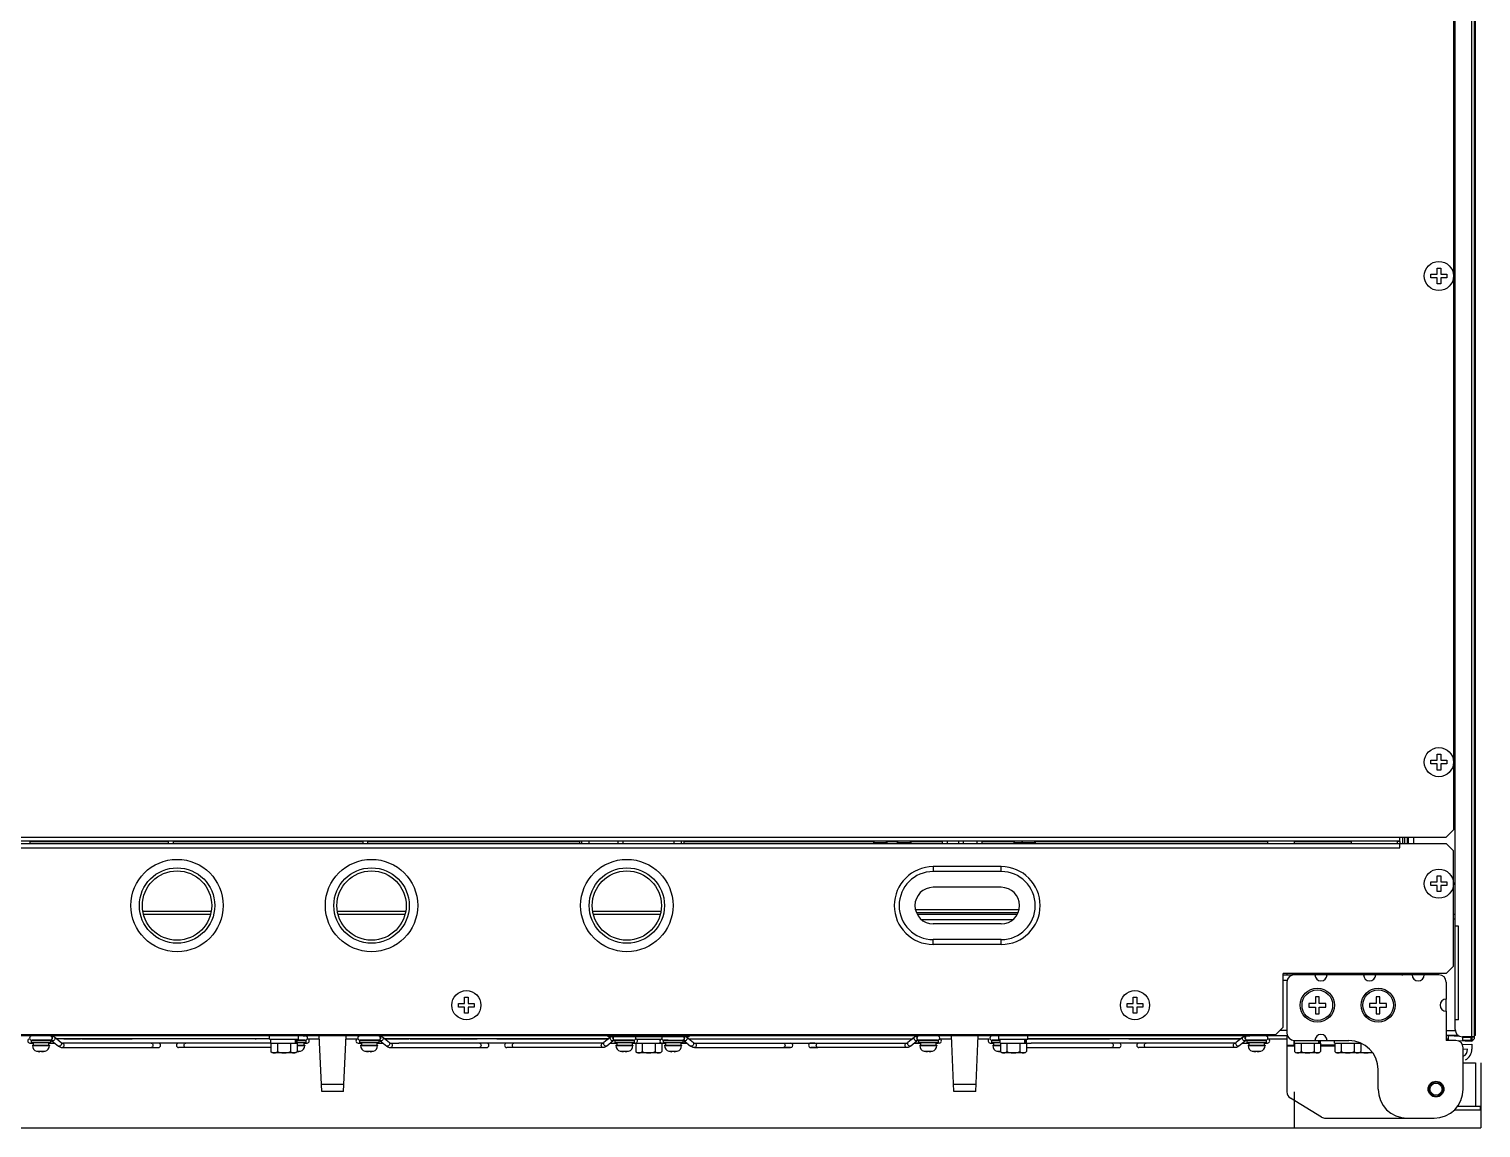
# Model space of a CAD drawing. Header units: millimetres. Extents: x 0 to 191, y 0 to 126.
# Drawn here: x 131.2 to 190.9, y 0 to 45.2 of the extents above; entities that cross this region are included whole.
import ezdxf

# ---------------------------------------------------------------- set-up
doc = ezdxf.new("R2010")
doc.units = ezdxf.units.MM
for name, color, linetype in [('2401-00299-M6-14HWMC_0', 7, 'Continuous'), ('2401-00303-M4-20PWMC_0', 7, 'Continuous'), ('2401-00424-M6-12FCTTHC_0', 7, 'Continuous'), ('2401-00456-M3-8PSTTHC_0', 7, 'Continuous'), ('2401-00460-M6-12PSTTHC_0', 7, 'Continuous'), ('4102-02844-TONGXIN_0', 7, 'Continuous'), ('4203-78081_0', 7, 'Continuous'), ('4204-00010-120X120X40_0', 7, 'Continuous'), ('4204-00867-LS514-1_0', 7, 'Continuous'), ('4209-00025-D30_0', 7, 'Continuous'), ('4209-00027-YK_0', 7, 'Continuous'), ('4212-06586_0', 7, 'Continuous'), ('4212-06592_0', 7, 'Continuous'), ('4212-06600_0', 7, 'Continuous'), ('4212-06607_0', 7, 'Continuous'), ('4212-06611_0', 7, 'Continuous'), ('4212-06613_1_MIR_0', 7, 'Continuous'), ('4212-06613_2_MIR_0', 7, 'Continuous'), ('4212-06613_3_0', 7, 'Continuous'), ('4212-06615_1_MIR_0', 7, 'Continuous'), ('4212-06649_0', 7, 'Continuous'), ('4212-12590_0', 7, 'Continuous'), ('4212-12591_0', 7, 'Continuous'), ('4212-12598_1_0', 7, 'Continuous'), ('4212-12599_0', 7, 'Continuous'), ('4212-12602_0', 7, 'Continuous'), ('4212-12607_0', 7, 'Continuous'), ('4212-12610_0', 7, 'Continuous'), ('4212-12613_4_1_0', 7, 'Continuous'), ('4212-12613_4_2_0', 7, 'Continuous'), ('4212-12621_0', 7, 'Continuous'), ('4212-12656_0', 7, 'Continuous'), ('4212-14559_3_1_0', 7, 'Continuous'), ('4403-00623_0', 7, 'Continuous'), ('BIANZIDAI_0', 7, 'Continuous'), ('MIANBAN_0', 7, 'Continuous')]:
    doc.layers.add(name, color=color, linetype=linetype)

msp = doc.modelspace()

# ---------------------------------------------------------------- linework, layer by layer
for p, q in [((183.23, 1.484), (183.23, 0)), ((190.91, 1.147), (190.91, 0))]:
    msp.add_line(p, q)
at = {"layer": '2401-00299-M6-14HWMC_0', "color": 7, "linetype": 'Continuous'}
for p, q in [((141.08, 3.655), (141.08, 3.8)), ((141.08, 3.655), (142.28, 3.655)), ((141.142, 3.49), (141.142, 3.655)), ((142.148, 3.49), (142.148, 3.655)), ((142.191, 3.49), (142.191, 3.655)), ((142.217, 3.49), (142.217, 3.655)), ((142.28, 3.655), (142.28, 3.8)), ((156.177, 3.655), (157.183, 3.655)), ((157.148, 3.615), (157.148, 3.655)), ((171.08, 3.655), (171.08, 3.8)), ((171.08, 3.655), (172.28, 3.655)), ((171.142, 3.49), (171.142, 3.655)), ((172.148, 3.49), (172.148, 3.655)), ((172.191, 3.49), (172.191, 3.655)), ((172.217, 3.49), (172.217, 3.655)), ((172.28, 3.655), (172.28, 3.8)), ((183.243, 3.49), (183.243, 3.6)), ((184.248, 3.49), (184.248, 3.6)), ((184.291, 3.49), (184.291, 3.6)), ((184.317, 3.49), (184.317, 3.6)), ((184.892, 3.49), (184.892, 3.6)), ((141.142, 3.49), (142.217, 3.49)), ((141.144, 3.49), (141.144, 3.142)), ((141.144, 3.142), (141.157, 3.127)), ((142.116, 3.09), (141.244, 3.09)), ((141.412, 3.49), (141.412, 3.142)), ((141.948, 3.49), (141.948, 3.142)), ((142.216, 3.49), (142.216, 3.142)), ((156.143, 3.49), (157.217, 3.49)), ((156.144, 3.49), (156.144, 3.142)), ((156.144, 3.142), (156.157, 3.127)), ((157.116, 3.09), (156.244, 3.09)), ((156.412, 3.49), (156.412, 3.142)), ((156.948, 3.49), (156.948, 3.142)), ((157.148, 3.49), (157.148, 3.545)), ((157.191, 3.49), (157.191, 3.5)), ((157.216, 3.49), (157.216, 3.142)), ((171.142, 3.49), (172.217, 3.49)), ((171.144, 3.49), (171.144, 3.142)), ((171.144, 3.142), (171.157, 3.127)), ((172.116, 3.09), (171.244, 3.09)), ((171.412, 3.49), (171.412, 3.142)), ((171.948, 3.49), (171.948, 3.142)), ((172.215, 3.49), (172.215, 3.142)), ((183.243, 3.49), (184.317, 3.49)), ((183.244, 3.49), (183.244, 3.142)), ((183.244, 3.142), (183.257, 3.127)), ((184.216, 3.09), (183.345, 3.09)), ((183.512, 3.49), (183.512, 3.142)), ((184.048, 3.49), (184.048, 3.142)), ((184.316, 3.49), (184.316, 3.142)), ((184.892, 3.49), (185.967, 3.49)), ((184.894, 3.49), (184.894, 3.142)), ((184.894, 3.142), (184.907, 3.127)), ((185.865, 3.09), (184.994, 3.09)), ((185.162, 3.49), (185.162, 3.142)), ((185.698, 3.49), (185.698, 3.142)), ((186.459, 3.09), (185.865, 3.09)), ((185.965, 3.49), (185.965, 3.142)), ((185.967, 3.49), (185.967, 3.494)), ((185.967, 3.49), (185.974, 3.49))]:
    msp.add_line(p, q, dxfattribs=at)
for points in [[(141.157, 3.127), (141.171, 3.116), (141.186, 3.108), (141.201, 3.102), (141.216, 3.098), (141.232, 3.096), (141.25, 3.094), (141.27, 3.093), (141.289, 3.093), (141.308, 3.094), (141.326, 3.096), (141.341, 3.099), (141.356, 3.102), (141.371, 3.108), (141.385, 3.116), (141.4, 3.128), (141.412, 3.142)], [(141.412, 3.142), (141.437, 3.128), (141.465, 3.116), (141.494, 3.108), (141.524, 3.103), (141.554, 3.099), (141.586, 3.096), (141.622, 3.094), (141.66, 3.093), (141.699, 3.093), (141.738, 3.094), (141.774, 3.096), (141.806, 3.099), (141.836, 3.102), (141.865, 3.108), (141.895, 3.116), (141.923, 3.128), (141.948, 3.142)], [(141.948, 3.142), (141.96, 3.128), (141.974, 3.116), (141.989, 3.108), (142.003, 3.103), (142.018, 3.099), (142.034, 3.096), (142.051, 3.094), (142.07, 3.093), (142.09, 3.093), (142.109, 3.094), (142.127, 3.096), (142.144, 3.098), (142.159, 3.102), (142.174, 3.108), (142.189, 3.116)], [(142.189, 3.116), (142.203, 3.127), (142.216, 3.142)], [(156.157, 3.127), (156.171, 3.116), (156.186, 3.108), (156.201, 3.102), (156.216, 3.098), (156.232, 3.096), (156.25, 3.094), (156.27, 3.093), (156.289, 3.093), (156.308, 3.094), (156.326, 3.096), (156.341, 3.099), (156.356, 3.102), (156.371, 3.108), (156.385, 3.116), (156.4, 3.128), (156.412, 3.142)], [(156.412, 3.142), (156.437, 3.128), (156.465, 3.116), (156.494, 3.108), (156.524, 3.103), (156.554, 3.099), (156.586, 3.096), (156.622, 3.094), (156.66, 3.093), (156.699, 3.093), (156.738, 3.094), (156.774, 3.096), (156.806, 3.099), (156.836, 3.102), (156.865, 3.108), (156.895, 3.116), (156.923, 3.128), (156.948, 3.142)], [(156.948, 3.142), (156.96, 3.128), (156.974, 3.116), (156.989, 3.108), (157.003, 3.103), (157.018, 3.099), (157.034, 3.096), (157.051, 3.094), (157.07, 3.093), (157.09, 3.093), (157.109, 3.094), (157.127, 3.096), (157.144, 3.098), (157.159, 3.102), (157.174, 3.108), (157.189, 3.116)], [(157.189, 3.116), (157.203, 3.127), (157.216, 3.142)], [(171.157, 3.127), (171.171, 3.116), (171.186, 3.108), (171.201, 3.102), (171.216, 3.098), (171.232, 3.096), (171.25, 3.094), (171.27, 3.093), (171.289, 3.093), (171.308, 3.094), (171.326, 3.096), (171.341, 3.099), (171.356, 3.102), (171.371, 3.108), (171.385, 3.116), (171.4, 3.128), (171.412, 3.142)], [(171.412, 3.142), (171.437, 3.128), (171.465, 3.116), (171.494, 3.108), (171.524, 3.103), (171.554, 3.099), (171.586, 3.096), (171.622, 3.094), (171.66, 3.093), (171.699, 3.093), (171.738, 3.094), (171.774, 3.096), (171.806, 3.099), (171.836, 3.102), (171.865, 3.108), (171.895, 3.116), (171.923, 3.128), (171.948, 3.142)], [(171.948, 3.142), (171.96, 3.128), (171.974, 3.116), (171.989, 3.108), (172.003, 3.103), (172.018, 3.099), (172.034, 3.096), (172.051, 3.094), (172.07, 3.093), (172.09, 3.093), (172.109, 3.094), (172.127, 3.096), (172.144, 3.098), (172.159, 3.102), (172.174, 3.108), (172.189, 3.116)], [(172.189, 3.116), (172.203, 3.127), (172.215, 3.142)], [(183.257, 3.127), (183.271, 3.116), (183.286, 3.108), (183.301, 3.102), (183.316, 3.098), (183.332, 3.096), (183.35, 3.094), (183.37, 3.093), (183.389, 3.093), (183.408, 3.094), (183.426, 3.096), (183.441, 3.099), (183.456, 3.102), (183.471, 3.108), (183.485, 3.116), (183.5, 3.128), (183.512, 3.142)], [(183.512, 3.142), (183.537, 3.128), (183.565, 3.116), (183.594, 3.108), (183.624, 3.103), (183.654, 3.099), (183.686, 3.096), (183.722, 3.094), (183.76, 3.093), (183.799, 3.093), (183.838, 3.094), (183.874, 3.096), (183.906, 3.099), (183.936, 3.102), (183.965, 3.108), (183.995, 3.116), (184.023, 3.128), (184.048, 3.142)], [(184.048, 3.142), (184.06, 3.128), (184.074, 3.116), (184.089, 3.108), (184.103, 3.103), (184.118, 3.099), (184.134, 3.096), (184.151, 3.094), (184.17, 3.093), (184.19, 3.093), (184.209, 3.094), (184.227, 3.096), (184.244, 3.098), (184.259, 3.102), (184.274, 3.108), (184.289, 3.116)], [(184.289, 3.116), (184.303, 3.127), (184.316, 3.142)], [(184.907, 3.127), (184.921, 3.116), (184.936, 3.108), (184.951, 3.102), (184.966, 3.098), (184.982, 3.096), (185, 3.094), (185.02, 3.093), (185.039, 3.093), (185.058, 3.094), (185.076, 3.096), (185.091, 3.099), (185.106, 3.102), (185.121, 3.108), (185.135, 3.116), (185.15, 3.128), (185.162, 3.142)], [(185.162, 3.142), (185.187, 3.128), (185.215, 3.116), (185.244, 3.108), (185.274, 3.103), (185.304, 3.099), (185.336, 3.096), (185.372, 3.094), (185.41, 3.093), (185.449, 3.093), (185.488, 3.094), (185.524, 3.096), (185.556, 3.099), (185.586, 3.102), (185.615, 3.108), (185.645, 3.116), (185.673, 3.128), (185.698, 3.142)], [(185.698, 3.142), (185.71, 3.128), (185.724, 3.116), (185.739, 3.108), (185.753, 3.103), (185.768, 3.099), (185.784, 3.096), (185.801, 3.094), (185.82, 3.093), (185.84, 3.093), (185.859, 3.094), (185.877, 3.096), (185.894, 3.098), (185.909, 3.102), (185.924, 3.108), (185.939, 3.116)], [(185.939, 3.116), (185.953, 3.127), (185.965, 3.142)], [(185.948, 3.123), (185.965, 3.116), (185.994, 3.108), (186.024, 3.103), (186.054, 3.099), (186.086, 3.096), (186.122, 3.094), (186.16, 3.093), (186.199, 3.093), (186.238, 3.094), (186.274, 3.096), (186.306, 3.099), (186.336, 3.102), (186.365, 3.108), (186.395, 3.116), (186.423, 3.128), (186.426, 3.129)]]:
    msp.add_lwpolyline(points, dxfattribs=at)
for centre, start, end in [((141.244, 3.212), 214.94801, 270), ((142.116, 3.212), 270, 325.05199), ((156.244, 3.212), 214.94801, 270), ((157.116, 3.212), 270, 325.05199), ((171.244, 3.212), 214.94801, 270), ((172.116, 3.212), 270, 325.05199), ((183.345, 3.212), 214.94801, 270), ((184.216, 3.212), 270, 325.05199), ((184.994, 3.212), 214.94801, 270), ((185.865, 3.212), 270, 325.05199)]:
    msp.add_arc(centre, 0.122, start, end, dxfattribs=at)
at = {"layer": '2401-00303-M4-20PWMC_0', "color": 7, "linetype": 'Continuous'}
for p, q in [((131.28, 3.6), (132.08, 3.6)), ((131.28, 3.6), (131.28, 3.52)), ((131.48, 3.8), (131.48, 3.79)), ((131.48, 3.79), (131.48, 3.8)), ((131.48, 3.61), (131.48, 3.6)), ((131.48, 3.6), (131.48, 3.61)), ((131.88, 3.8), (131.88, 3.79)), ((131.88, 3.79), (131.88, 3.8)), ((131.88, 3.61), (131.88, 3.6)), ((131.88, 3.6), (131.88, 3.61)), ((132.08, 3.6), (132.08, 3.52)), ((142.217, 3.6), (142.58, 3.6)), ((142.38, 3.8), (142.38, 3.79)), ((142.38, 3.79), (142.38, 3.8)), ((142.38, 3.61), (142.38, 3.6)), ((142.38, 3.6), (142.38, 3.61)), ((142.58, 3.6), (142.58, 3.52)), ((144.78, 3.6), (145.58, 3.6)), ((144.78, 3.6), (144.78, 3.52)), ((144.98, 3.8), (144.98, 3.79)), ((144.98, 3.79), (144.98, 3.8)), ((144.98, 3.61), (144.98, 3.6)), ((144.98, 3.6), (144.98, 3.61)), ((145.38, 3.8), (145.38, 3.79)), ((145.38, 3.79), (145.38, 3.8)), ((145.38, 3.61), (145.38, 3.6)), ((145.38, 3.6), (145.38, 3.61)), ((145.58, 3.6), (145.58, 3.52)), ((155.28, 3.6), (156.08, 3.6)), ((155.28, 3.6), (155.28, 3.52)), ((155.48, 3.61), (155.48, 3.6)), ((155.48, 3.6), (155.48, 3.61)), ((155.88, 3.61), (155.88, 3.6)), ((155.88, 3.6), (155.88, 3.61)), ((156.08, 3.6), (156.08, 3.52)), ((157.28, 3.6), (158.08, 3.6)), ((157.28, 3.6), (157.28, 3.52)), ((157.48, 3.61), (157.48, 3.6)), ((157.48, 3.6), (157.48, 3.61)), ((157.88, 3.61), (157.88, 3.6)), ((157.88, 3.6), (157.88, 3.61)), ((158.08, 3.6), (158.08, 3.52)), ((167.78, 3.6), (168.58, 3.6)), ((167.78, 3.6), (167.78, 3.52)), ((167.98, 3.8), (167.98, 3.79)), ((167.98, 3.79), (167.98, 3.8)), ((167.98, 3.61), (167.98, 3.6)), ((167.98, 3.6), (167.98, 3.61)), ((168.38, 3.8), (168.38, 3.79)), ((168.38, 3.79), (168.38, 3.8)), ((168.38, 3.61), (168.38, 3.6)), ((168.38, 3.6), (168.38, 3.61)), ((168.58, 3.6), (168.58, 3.52)), ((170.78, 3.6), (171.142, 3.6)), ((170.78, 3.6), (170.78, 3.52)), ((170.98, 3.8), (170.98, 3.79)), ((170.98, 3.79), (170.98, 3.8)), ((170.98, 3.61), (170.98, 3.6)), ((170.98, 3.6), (170.98, 3.61)), ((181.28, 3.6), (182.08, 3.6)), ((181.28, 3.6), (181.28, 3.52)), ((181.48, 3.8), (181.48, 3.79)), ((181.48, 3.79), (181.48, 3.8)), ((181.48, 3.61), (181.48, 3.6)), ((181.48, 3.6), (181.48, 3.61)), ((181.88, 3.8), (181.88, 3.79)), ((181.88, 3.79), (181.88, 3.8)), ((181.88, 3.61), (181.88, 3.6)), ((181.88, 3.6), (181.88, 3.61)), ((182.08, 3.6), (182.08, 3.52)), ((131.28, 3.52), (132.08, 3.52)), ((131.33, 3.41), (132.03, 3.41)), ((131.33, 3.41), (131.33, 3.39)), ((131.33, 3.39), (132.03, 3.39)), ((131.365, 3.52), (131.365, 3.41)), ((131.505, 3.161), (131.511, 3.159)), ((131.505, 3.159), (131.505, 3.161)), ((131.511, 3.159), (131.636, 3.159)), ((131.636, 3.161), (131.665, 3.159)), ((131.636, 3.138), (131.636, 3.161)), ((131.665, 3.159), (131.68, 3.159)), ((131.68, 3.159), (131.695, 3.159)), ((131.695, 3.159), (131.724, 3.161)), ((131.724, 3.161), (131.724, 3.138)), ((131.724, 3.159), (131.849, 3.159)), ((131.849, 3.159), (131.855, 3.161)), ((131.855, 3.161), (131.855, 3.159)), ((131.995, 3.52), (131.995, 3.41)), ((132.03, 3.41), (132.03, 3.39)), ((142.216, 3.41), (142.53, 3.41)), ((142.216, 3.39), (142.53, 3.39)), ((142.216, 3.16), (142.224, 3.161)), ((142.217, 3.52), (142.58, 3.52)), ((142.224, 3.161), (142.224, 3.138)), ((142.224, 3.159), (142.349, 3.159)), ((142.349, 3.159), (142.355, 3.161)), ((142.355, 3.161), (142.355, 3.159)), ((142.495, 3.52), (142.495, 3.41)), ((142.53, 3.41), (142.53, 3.39)), ((144.78, 3.52), (145.58, 3.52)), ((144.83, 3.41), (145.53, 3.41)), ((144.83, 3.41), (144.83, 3.39)), ((144.83, 3.39), (145.53, 3.39)), ((144.865, 3.52), (144.865, 3.41)), ((145.005, 3.161), (145.011, 3.159)), ((145.005, 3.159), (145.005, 3.161)), ((145.011, 3.159), (145.136, 3.159)), ((145.136, 3.161), (145.165, 3.159)), ((145.136, 3.138), (145.136, 3.161)), ((145.165, 3.159), (145.18, 3.159)), ((145.18, 3.159), (145.195, 3.159)), ((145.195, 3.159), (145.224, 3.161)), ((145.224, 3.161), (145.224, 3.138)), ((145.224, 3.159), (145.349, 3.159)), ((145.349, 3.159), (145.355, 3.161)), ((145.355, 3.161), (145.355, 3.159)), ((145.495, 3.52), (145.495, 3.41)), ((145.53, 3.41), (145.53, 3.39)), ((155.28, 3.52), (156.08, 3.52)), ((155.33, 3.41), (156.03, 3.41)), ((155.33, 3.41), (155.33, 3.39)), ((155.33, 3.39), (156.03, 3.39)), ((155.365, 3.52), (155.365, 3.41)), ((155.505, 3.161), (155.511, 3.159)), ((155.505, 3.159), (155.505, 3.161)), ((155.511, 3.159), (155.636, 3.159)), ((155.636, 3.161), (155.665, 3.159)), ((155.636, 3.138), (155.636, 3.161)), ((155.665, 3.159), (155.68, 3.159)), ((155.68, 3.159), (155.695, 3.159)), ((155.695, 3.159), (155.724, 3.161)), ((155.724, 3.161), (155.724, 3.138)), ((155.724, 3.159), (155.849, 3.159)), ((155.849, 3.159), (155.855, 3.161)), ((155.855, 3.161), (155.855, 3.159)), ((155.995, 3.52), (155.995, 3.41)), ((156.03, 3.41), (156.03, 3.39)), ((157.28, 3.52), (158.08, 3.52)), ((157.33, 3.41), (158.03, 3.41)), ((157.33, 3.41), (157.33, 3.39)), ((157.33, 3.39), (158.03, 3.39)), ((157.365, 3.52), (157.365, 3.41)), ((157.505, 3.161), (157.511, 3.159)), ((157.505, 3.159), (157.505, 3.161)), ((157.511, 3.159), (157.636, 3.159)), ((157.636, 3.161), (157.665, 3.159)), ((157.636, 3.138), (157.636, 3.161)), ((157.665, 3.159), (157.68, 3.159)), ((157.68, 3.159), (157.695, 3.159)), ((157.695, 3.159), (157.724, 3.161)), ((157.724, 3.161), (157.724, 3.138)), ((157.724, 3.159), (157.849, 3.159)), ((157.849, 3.159), (157.855, 3.161)), ((157.855, 3.161), (157.855, 3.159)), ((157.995, 3.52), (157.995, 3.41)), ((158.03, 3.41), (158.03, 3.39)), ((167.78, 3.52), (168.58, 3.52)), ((167.83, 3.41), (168.53, 3.41)), ((167.83, 3.41), (167.83, 3.39)), ((167.83, 3.39), (168.53, 3.39)), ((167.865, 3.52), (167.865, 3.41)), ((168.005, 3.161), (168.011, 3.159)), ((168.005, 3.159), (168.005, 3.161)), ((168.011, 3.159), (168.136, 3.159)), ((168.136, 3.161), (168.165, 3.159)), ((168.136, 3.138), (168.136, 3.161)), ((168.165, 3.159), (168.18, 3.159)), ((168.18, 3.159), (168.195, 3.159)), ((168.195, 3.159), (168.224, 3.161)), ((168.224, 3.161), (168.224, 3.138)), ((168.224, 3.159), (168.349, 3.159)), ((168.349, 3.159), (168.355, 3.161)), ((168.355, 3.161), (168.355, 3.159)), ((168.495, 3.52), (168.495, 3.41)), ((168.53, 3.41), (168.53, 3.39)), ((170.78, 3.52), (171.142, 3.52)), ((170.83, 3.41), (171.144, 3.41)), ((170.83, 3.41), (170.83, 3.39)), ((170.83, 3.39), (171.144, 3.39)), ((170.865, 3.52), (170.865, 3.41)), ((171.005, 3.161), (171.011, 3.159)), ((171.005, 3.159), (171.005, 3.161)), ((171.011, 3.159), (171.136, 3.159)), ((171.136, 3.161), (171.144, 3.16)), ((171.136, 3.138), (171.136, 3.161)), ((181.28, 3.52), (182.08, 3.52)), ((181.33, 3.41), (182.03, 3.41)), ((181.33, 3.41), (181.33, 3.39)), ((181.33, 3.39), (182.03, 3.39)), ((181.365, 3.52), (181.365, 3.41)), ((181.505, 3.161), (181.511, 3.159)), ((181.505, 3.159), (181.505, 3.161)), ((181.511, 3.159), (181.636, 3.159)), ((181.636, 3.161), (181.665, 3.159)), ((181.636, 3.138), (181.636, 3.161)), ((181.665, 3.159), (181.68, 3.159)), ((181.68, 3.159), (181.695, 3.159)), ((181.695, 3.159), (181.724, 3.161)), ((181.724, 3.161), (181.724, 3.138)), ((181.724, 3.159), (181.849, 3.159)), ((181.849, 3.159), (181.855, 3.161)), ((181.855, 3.161), (181.855, 3.159)), ((181.995, 3.52), (181.995, 3.41)), ((182.03, 3.41), (182.03, 3.39))]:
    msp.add_line(p, q, dxfattribs=at)
for centre, radius, start, end in [((131.57, 3.39), 0.24, 180, 254.28614), ((131.57, 3.39), 0.24, 180, 254.28614), ((131.57, 3.39), 0.24, 180, 254.28614), ((131.57, 3.39), 0.24, 180, 254.28614), ((131.68, 3.785), 0.649, 254.91196, 266.13185), ((131.68, 3.785), 0.649, 273.86815, 285.08804), ((131.79, 3.39), 0.24, 285.71386, 0), ((131.79, 3.39), 0.24, 285.71386, 0), ((142.18, 3.785), 0.649, 273.86815, 285.08804), ((142.29, 3.39), 0.24, 285.71386, 0), ((142.29, 3.39), 0.24, 285.71386, 0), ((142.29, 3.39), 0.24, 285.71386, 0), ((142.29, 3.39), 0.24, 285.71386, 0), ((145.07, 3.39), 0.24, 180, 254.28614), ((145.07, 3.39), 0.24, 180, 254.28614), ((145.18, 3.785), 0.649, 254.91196, 266.13185), ((145.18, 3.785), 0.649, 273.86815, 285.08804), ((145.29, 3.39), 0.24, 285.71386, 0), ((145.29, 3.39), 0.24, 285.71386, 0), ((155.57, 3.39), 0.24, 180, 254.28614), ((155.57, 3.39), 0.24, 180, 254.28614), ((155.68, 3.785), 0.649, 254.91196, 266.13185), ((155.68, 3.785), 0.649, 273.86815, 285.08804), ((155.79, 3.39), 0.24, 285.71386, 0), ((155.79, 3.39), 0.24, 285.71386, 0), ((157.57, 3.39), 0.24, 180, 254.28614), ((157.57, 3.39), 0.24, 180, 254.28614), ((157.68, 3.785), 0.649, 254.91196, 266.13185), ((157.68, 3.785), 0.649, 273.86815, 285.08804), ((157.79, 3.39), 0.24, 285.71386, 0), ((157.79, 3.39), 0.24, 285.71386, 0), ((168.07, 3.39), 0.24, 180, 254.28614), ((168.07, 3.39), 0.24, 180, 254.28614), ((168.18, 3.785), 0.649, 254.91196, 266.13185), ((168.18, 3.785), 0.649, 273.86815, 285.08804), ((168.29, 3.39), 0.24, 285.71386, 0), ((168.29, 3.39), 0.24, 285.71386, 0), ((171.07, 3.39), 0.24, 180, 254.28614), ((171.07, 3.39), 0.24, 180, 254.28614), ((171.18, 3.785), 0.649, 254.91196, 266.13185), ((181.57, 3.39), 0.24, 180, 254.28614), ((181.57, 3.39), 0.24, 180, 254.28614), ((181.68, 3.785), 0.649, 254.91196, 266.13185), ((181.68, 3.785), 0.649, 273.86815, 285.08804), ((181.79, 3.39), 0.24, 285.71386, 0), ((181.79, 3.39), 0.24, 285.71386, 0)]:
    msp.add_arc(centre, radius, start, end, dxfattribs=at)
at = {"layer": '2401-00424-M6-12FCTTHC_0', "color": 7, "linetype": 'Continuous'}
for p, q in [((184.255, 5.4), (184.105, 5.4)), ((184.105, 5.4), (184.105, 5.125)), ((184.255, 5.125), (184.255, 5.4)), ((186.755, 5.4), (186.605, 5.4)), ((186.605, 5.4), (186.605, 5.125)), ((186.755, 5.125), (186.755, 5.4)), ((184.105, 5.125), (183.83, 5.125)), ((183.83, 5.125), (183.83, 4.975)), ((183.83, 4.975), (184.105, 4.975)), ((184.105, 4.975), (184.105, 4.7)), ((184.53, 5.125), (184.255, 5.125)), ((184.255, 4.975), (184.53, 4.975)), ((184.255, 4.7), (184.255, 4.975)), ((184.53, 4.975), (184.53, 5.125)), ((186.605, 5.125), (186.33, 5.125)), ((186.33, 5.125), (186.33, 4.975)), ((186.33, 4.975), (186.605, 4.975)), ((186.605, 4.975), (186.605, 4.7)), ((187.03, 5.125), (186.755, 5.125)), ((186.755, 4.975), (187.03, 4.975)), ((186.755, 4.7), (186.755, 4.975)), ((187.03, 4.975), (187.03, 5.125)), ((184.105, 4.7), (184.255, 4.7)), ((186.605, 4.7), (186.755, 4.7))]:
    msp.add_line(p, q, dxfattribs=at)
for centre in [(184.18, 5.05), (186.68, 5.05)]:
    msp.add_circle(centre, 0.63, dxfattribs=at)
at = {"layer": '2401-00456-M3-8PSTTHC_0', "color": 7, "linetype": 'Continuous'}
for p, q in [((165.92, 11.75), (166.48, 11.75)), ((165.92, 11.75), (165.92, 11.7)), ((166.48, 11.75), (166.48, 11.7)), ((166.9, 11.75), (167.46, 11.75)), ((166.9, 11.75), (166.9, 11.7)), ((167.46, 11.75), (167.46, 11.7)), ((171.7, 11.75), (172.02, 11.75)), ((171.7, 11.75), (171.7, 11.7)), ((172.02, 11.75), (172.58, 11.75)), ((172.02, 11.75), (172.02, 11.7)), ((172.58, 11.75), (172.58, 11.7))]:
    msp.add_line(p, q, dxfattribs=at)
for centre, start, end in [((165.97, 11.75), 90, 180), ((166.43, 11.75), 0, 90), ((166.95, 11.75), 90, 180), ((167.41, 11.75), 0, 90), ((171.75, 11.75), 90, 180), ((172.07, 11.75), 90, 180), ((172.53, 11.75), 0, 90)]:
    msp.add_arc(centre, 0.05, start, end, dxfattribs=at)
at = {"layer": '2401-00460-M6-12PSTTHC_0', "color": 7, "linetype": 'Continuous'}
for p, q in [((189.105, 35.375), (189.255, 35.375)), ((189.105, 35.125), (189.105, 35.375)), ((189.255, 35.375), (189.255, 35.125)), ((188.855, 35.125), (189.105, 35.125)), ((188.855, 34.975), (188.855, 35.125)), ((189.105, 34.975), (188.855, 34.975)), ((189.105, 34.725), (189.105, 34.975)), ((189.255, 34.725), (189.105, 34.725)), ((189.255, 35.125), (189.505, 35.125)), ((189.505, 34.975), (189.255, 34.975)), ((189.255, 34.975), (189.255, 34.725)), ((189.505, 35.125), (189.505, 34.975)), ((188.855, 15.125), (189.105, 15.125)), ((188.855, 14.975), (188.855, 15.125)), ((189.105, 14.975), (188.855, 14.975)), ((189.105, 15.375), (189.255, 15.375)), ((189.105, 15.125), (189.105, 15.375)), ((189.105, 14.725), (189.105, 14.975)), ((189.255, 15.375), (189.255, 15.125)), ((189.255, 15.125), (189.505, 15.125)), ((189.505, 14.975), (189.255, 14.975)), ((189.255, 14.975), (189.255, 14.725)), ((189.505, 15.125), (189.505, 14.975)), ((189.255, 14.725), (189.105, 14.725)), ((189.105, 10.375), (189.255, 10.375)), ((189.105, 10.125), (189.105, 10.375)), ((189.255, 10.375), (189.255, 10.125)), ((188.855, 10.125), (189.105, 10.125)), ((188.855, 9.975), (188.855, 10.125)), ((189.105, 9.975), (188.855, 9.975)), ((189.105, 9.725), (189.105, 9.975)), ((189.255, 9.725), (189.105, 9.725)), ((189.255, 10.125), (189.505, 10.125)), ((189.505, 9.975), (189.255, 9.975)), ((189.255, 9.975), (189.255, 9.725)), ((189.505, 10.125), (189.505, 9.975)), ((149.105, 5.375), (149.255, 5.375)), ((149.105, 5.125), (149.105, 5.375)), ((149.255, 5.375), (149.255, 5.125)), ((176.605, 5.375), (176.755, 5.375)), ((176.605, 5.125), (176.605, 5.375)), ((176.755, 5.375), (176.755, 5.125)), ((148.855, 5.125), (149.105, 5.125)), ((148.855, 4.975), (148.855, 5.125)), ((149.105, 4.975), (148.855, 4.975)), ((149.105, 4.725), (149.105, 4.975)), ((149.255, 5.125), (149.505, 5.125)), ((149.505, 4.975), (149.255, 4.975)), ((149.255, 4.975), (149.255, 4.725)), ((149.505, 5.125), (149.505, 4.975)), ((176.355, 5.125), (176.605, 5.125)), ((176.355, 4.975), (176.355, 5.125)), ((176.605, 4.975), (176.355, 4.975)), ((176.605, 4.725), (176.605, 4.975)), ((176.755, 5.125), (177.005, 5.125)), ((177.005, 4.975), (176.755, 4.975)), ((176.755, 4.975), (176.755, 4.725)), ((177.005, 5.125), (177.005, 4.975)), ((149.255, 4.725), (149.105, 4.725)), ((176.755, 4.725), (176.605, 4.725))]:
    msp.add_line(p, q, dxfattribs=at)
for centre in [(189.18, 35.05), (189.18, 15.05), (189.18, 10.05), (149.18, 5.05), (176.68, 5.05)]:
    msp.add_circle(centre, 0.6, dxfattribs=at)
at = {"layer": '4102-02844-TONGXIN_0', "color": 7, "linetype": 'Continuous'}
for p, q in [((168.77, 11.7), (168.77, 11.8)), ((168.97, 11.7), (168.97, 11.8)), ((170.194, 11.7), (170.194, 11.8)), ((170.394, 11.7), (170.394, 11.8))]:
    msp.add_line(p, q, dxfattribs=at)
at = {"layer": '4203-78081_0', "color": 7, "linetype": 'Continuous'}
for p, q in [((153.93, 11.7), (153.93, 11.8)), ((154.23, 11.7), (154.23, 11.8)), ((157.73, 11.7), (157.73, 11.8)), ((158.03, 11.7), (158.03, 11.8))]:
    msp.add_line(p, q, dxfattribs=at)
at = {"layer": '4204-00010-120X120X40_0', "color": 7, "linetype": 'Continuous'}
for p, q in [((132.087, 3.79), (131.303, 3.79)), ((132.087, 3.61), (131.305, 3.61)), ((132.136, 3.59), (132.405, 3.37)), ((132.145, 3.734), (132.15, 3.7)), ((132.15, 3.7), (132.145, 3.666)), ((132.25, 3.73), (132.519, 3.51)), ((141.08, 3.67), (132.322, 3.67)), ((132.63, 3.67), (133.313, 3.67)), ((133.367, 3.67), (133.33, 3.67)), ((133.367, 3.67), (135.43, 3.67)), ((135.453, 3.67), (135.43, 3.67)), ((137.73, 3.67), (136.13, 3.67)), ((140.493, 3.67), (138.373, 3.67)), ((138.43, 3.67), (138.407, 3.67)), ((140.493, 3.67), (140.53, 3.67)), ((141.08, 3.67), (140.547, 3.67)), ((142.557, 3.61), (142.217, 3.61)), ((142.557, 3.79), (142.28, 3.79)), ((142.463, 3.79), (142.556, 3.79)), ((145.587, 3.79), (144.803, 3.79)), ((145.587, 3.61), (144.805, 3.61)), ((145.636, 3.59), (145.905, 3.37)), ((145.645, 3.734), (145.65, 3.7)), ((145.65, 3.7), (145.645, 3.666)), ((145.75, 3.73), (146.019, 3.51)), ((154.72, 3.67), (145.822, 3.67)), ((145.822, 3.67), (146.813, 3.67)), ((146.867, 3.67), (146.83, 3.67)), ((146.867, 3.67), (148.93, 3.67)), ((148.953, 3.67), (148.93, 3.67)), ((148.953, 3.67), (149.63, 3.67)), ((151.23, 3.67), (149.63, 3.67)), ((151.23, 3.67), (149.63, 3.67)), ((150.43, 3.67), (155.038, 3.67)), ((155.038, 3.67), (151.23, 3.67)), ((151.93, 3.67), (151.907, 3.67)), ((153.993, 3.67), (154.03, 3.67)), ((155.11, 3.729), (154.841, 3.51)), ((155.224, 3.59), (154.955, 3.37)), ((155.11, 3.73), (155.142, 3.75)), ((155.21, 3.7), (155.215, 3.734)), ((155.215, 3.665), (155.21, 3.7)), ((155.215, 3.734), (155.222, 3.75)), ((155.303, 3.61), (155.273, 3.61)), ((155.48, 3.61), (155.305, 3.61)), ((155.88, 3.61), (155.48, 3.61)), ((156.057, 3.61), (155.88, 3.61)), ((157.304, 3.61), (158.087, 3.61)), ((157.48, 3.61), (157.305, 3.61)), ((157.947, 3.61), (158.057, 3.61)), ((158.136, 3.59), (158.405, 3.37)), ((158.138, 3.75), (158.145, 3.734)), ((158.145, 3.734), (158.15, 3.7)), ((158.15, 3.7), (158.145, 3.666)), ((158.218, 3.75), (158.25, 3.73)), ((158.25, 3.73), (158.519, 3.51)), ((158.322, 3.67), (167.538, 3.67)), ((167.61, 3.73), (167.341, 3.51)), ((167.724, 3.59), (167.455, 3.371)), ((167.71, 3.7), (167.715, 3.735)), ((167.715, 3.666), (167.71, 3.7)), ((167.803, 3.79), (167.773, 3.79)), ((167.817, 3.61), (167.773, 3.61)), ((168.48, 3.79), (167.805, 3.79)), ((167.847, 3.61), (167.805, 3.61)), ((167.805, 3.61), (167.844, 3.61)), ((168.38, 3.61), (167.847, 3.61)), ((168.38, 3.61), (168.556, 3.61)), ((168.557, 3.61), (168.38, 3.61)), ((168.557, 3.79), (168.48, 3.79)), ((171.08, 3.79), (170.803, 3.79)), ((170.98, 3.61), (170.805, 3.61)), ((171.142, 3.61), (170.98, 3.61)), ((180.72, 3.67), (172.28, 3.67)), ((172.28, 3.67), (175.63, 3.67)), ((172.867, 3.67), (172.83, 3.67)), ((173.53, 3.67), (174.23, 3.67)), ((174.953, 3.67), (174.93, 3.67)), ((177.23, 3.67), (175.63, 3.67)), ((177.23, 3.67), (175.63, 3.67)), ((176.43, 3.67), (181.038, 3.67)), ((181.038, 3.67), (177.23, 3.67)), ((177.93, 3.67), (177.907, 3.67)), ((179.993, 3.67), (180.03, 3.67)), ((181.11, 3.729), (180.841, 3.51)), ((181.224, 3.59), (180.955, 3.37)), ((181.21, 3.7), (181.215, 3.734)), ((181.215, 3.665), (181.21, 3.7)), ((181.273, 3.79), (181.41, 3.79)), ((181.317, 3.79), (181.273, 3.79)), ((181.303, 3.61), (181.273, 3.61)), ((181.48, 3.61), (181.305, 3.61)), ((182.056, 3.79), (181.306, 3.79)), ((181.88, 3.61), (181.48, 3.61)), ((182.057, 3.61), (181.88, 3.61)), ((182.057, 3.79), (181.98, 3.79)), ((131.23, 3.49), (131.365, 3.49)), ((131.995, 3.49), (132.258, 3.49)), ((141.142, 3.49), (132.568, 3.49)), ((132.568, 3.31), (136.516, 3.31)), ((141.144, 3.31), (137.344, 3.31)), ((142.495, 3.49), (142.581, 3.49)), ((142.581, 3.49), (142.63, 3.49)), ((144.73, 3.49), (144.865, 3.49)), ((145.495, 3.49), (145.758, 3.49)), ((146.068, 3.49), (146.407, 3.49)), ((146.068, 3.31), (150.016, 3.31)), ((154.792, 3.49), (146.407, 3.49)), ((154.792, 3.31), (150.844, 3.31)), ((155.102, 3.49), (155.365, 3.49)), ((155.995, 3.49), (156.081, 3.49)), ((156.081, 3.49), (156.13, 3.49)), ((157.23, 3.49), (157.365, 3.49)), ((157.365, 3.49), (157.279, 3.49)), ((157.995, 3.49), (158.258, 3.49)), ((157.995, 3.49), (158.258, 3.49)), ((158.258, 3.49), (157.995, 3.49)), ((158.258, 3.49), (157.995, 3.49)), ((158.568, 3.49), (167.292, 3.49)), ((158.568, 3.31), (162.512, 3.31)), ((162.516, 3.31), (162.223, 3.31)), ((162.352, 3.49), (163.508, 3.49)), ((162.352, 3.49), (162.512, 3.49)), ((163.508, 3.49), (163.344, 3.49)), ((167.292, 3.31), (163.344, 3.31)), ((163.344, 3.31), (163.637, 3.31)), ((167.865, 3.49), (167.602, 3.49)), ((167.865, 3.49), (167.602, 3.49)), ((167.602, 3.49), (167.865, 3.49)), ((167.602, 3.49), (167.865, 3.49)), ((168.63, 3.49), (168.495, 3.49)), ((168.495, 3.49), (168.581, 3.49)), ((170.73, 3.49), (170.865, 3.49)), ((172.215, 3.31), (175.723, 3.31)), ((172.217, 3.49), (172.407, 3.49)), ((180.792, 3.49), (172.407, 3.49)), ((175.723, 3.31), (176.016, 3.31)), ((177.137, 3.31), (176.844, 3.31)), ((180.792, 3.31), (177.137, 3.31)), ((181.102, 3.49), (181.365, 3.49)), ((181.995, 3.49), (182.081, 3.49)), ((182.081, 3.49), (182.13, 3.49))]:
    msp.add_line(p, q, dxfattribs=at)
for points in [[(132.087, 3.79), (132.143, 3.783), (132.198, 3.763), (132.25, 3.73)], [(132.087, 3.79), (132.111, 3.783), (132.132, 3.764), (132.145, 3.734)], [(132.145, 3.666), (132.132, 3.636), (132.111, 3.617), (132.087, 3.61)], [(132.087, 3.61), (132.103, 3.608), (132.119, 3.601), (132.136, 3.59)], [(132.256, 3.66), (132.239, 3.63), (132.215, 3.605), (132.188, 3.588), (132.161, 3.582), (132.139, 3.588), (132.136, 3.59)], [(132.25, 3.73), (132.26, 3.715), (132.264, 3.69), (132.256, 3.66)], [(145.587, 3.79), (145.643, 3.783), (145.698, 3.763), (145.75, 3.73)], [(145.587, 3.79), (145.611, 3.783), (145.632, 3.764), (145.645, 3.734)], [(145.645, 3.666), (145.632, 3.636), (145.611, 3.617), (145.587, 3.61)], [(145.587, 3.61), (145.603, 3.608), (145.619, 3.601), (145.636, 3.59)], [(145.756, 3.66), (145.739, 3.63), (145.715, 3.605), (145.688, 3.588), (145.661, 3.582), (145.639, 3.588), (145.636, 3.59)], [(145.75, 3.73), (145.76, 3.715), (145.764, 3.69), (145.756, 3.66)], [(155.104, 3.66), (155.096, 3.69), (155.1, 3.715), (155.11, 3.729)], [(155.224, 3.59), (155.221, 3.588), (155.199, 3.582), (155.172, 3.588), (155.145, 3.605), (155.121, 3.63), (155.104, 3.66)], [(155.273, 3.61), (155.249, 3.617), (155.228, 3.636), (155.215, 3.665)], [(155.273, 3.61), (155.257, 3.608), (155.241, 3.601), (155.224, 3.59)], [(158.145, 3.666), (158.132, 3.636), (158.111, 3.617), (158.087, 3.61)], [(158.087, 3.61), (158.103, 3.608), (158.119, 3.601), (158.136, 3.59)], [(158.256, 3.66), (158.239, 3.63), (158.215, 3.605), (158.188, 3.588), (158.161, 3.582), (158.139, 3.588), (158.136, 3.59)], [(158.25, 3.73), (158.26, 3.715), (158.264, 3.69), (158.256, 3.66)], [(167.604, 3.66), (167.596, 3.69), (167.6, 3.715), (167.61, 3.73)], [(167.724, 3.59), (167.721, 3.588), (167.699, 3.582), (167.672, 3.588), (167.645, 3.605), (167.621, 3.63), (167.604, 3.66)], [(167.773, 3.79), (167.717, 3.783), (167.662, 3.763), (167.61, 3.73)], [(167.715, 3.735), (167.728, 3.764), (167.749, 3.783), (167.773, 3.79)], [(167.773, 3.61), (167.749, 3.617), (167.728, 3.636), (167.715, 3.666)], [(167.773, 3.61), (167.757, 3.608), (167.741, 3.601), (167.724, 3.59)], [(181.104, 3.66), (181.096, 3.69), (181.1, 3.715), (181.11, 3.729)], [(181.224, 3.59), (181.221, 3.588), (181.199, 3.582), (181.172, 3.588), (181.145, 3.605), (181.121, 3.63), (181.104, 3.66)], [(181.11, 3.73), (181.162, 3.763), (181.217, 3.783), (181.273, 3.79)], [(181.215, 3.734), (181.228, 3.764), (181.249, 3.783), (181.273, 3.79)], [(181.273, 3.61), (181.249, 3.617), (181.228, 3.636), (181.215, 3.665)], [(181.273, 3.61), (181.257, 3.608), (181.241, 3.601), (181.224, 3.59)], [(132.525, 3.44), (132.508, 3.41), (132.484, 3.385), (132.457, 3.368), (132.43, 3.362), (132.408, 3.368), (132.405, 3.37)], [(132.405, 3.37), (132.456, 3.337), (132.511, 3.317), (132.568, 3.31)], [(132.519, 3.51), (132.535, 3.499), (132.552, 3.492), (132.568, 3.49)], [(132.519, 3.51), (132.529, 3.495), (132.533, 3.47), (132.525, 3.44)], [(132.568, 3.49), (132.592, 3.483), (132.613, 3.464), (132.626, 3.434), (132.631, 3.4)], [(132.631, 3.4), (132.626, 3.366), (132.613, 3.336), (132.592, 3.317), (132.568, 3.31)], [(136.223, 3.49), (136.247, 3.483), (136.268, 3.464), (136.282, 3.434), (136.287, 3.4)], [(136.287, 3.4), (136.282, 3.366), (136.268, 3.336), (136.247, 3.317), (136.223, 3.31)], [(137.573, 3.4), (137.578, 3.434), (137.592, 3.464), (137.613, 3.483), (137.637, 3.49)], [(137.637, 3.31), (137.613, 3.317), (137.592, 3.336), (137.578, 3.366), (137.573, 3.4)], [(146.025, 3.44), (146.008, 3.41), (145.984, 3.385), (145.957, 3.368), (145.93, 3.362), (145.908, 3.368), (145.905, 3.37)], [(145.905, 3.37), (145.956, 3.337), (146.011, 3.317), (146.068, 3.31)], [(146.019, 3.51), (146.035, 3.499), (146.052, 3.492), (146.068, 3.49)], [(146.019, 3.51), (146.029, 3.495), (146.033, 3.47), (146.025, 3.44)], [(146.068, 3.49), (146.092, 3.483), (146.113, 3.464), (146.126, 3.434), (146.131, 3.4)], [(146.131, 3.4), (146.126, 3.366), (146.113, 3.336), (146.092, 3.317), (146.068, 3.31)], [(149.723, 3.49), (149.747, 3.483), (149.768, 3.464), (149.782, 3.434), (149.787, 3.4)], [(149.787, 3.4), (149.782, 3.366), (149.768, 3.336), (149.747, 3.317), (149.723, 3.31)], [(151.073, 3.4), (151.078, 3.434), (151.092, 3.464), (151.113, 3.483), (151.137, 3.49)], [(151.137, 3.31), (151.113, 3.317), (151.092, 3.336), (151.078, 3.366), (151.073, 3.4)], [(154.729, 3.4), (154.734, 3.434), (154.747, 3.464), (154.768, 3.483), (154.792, 3.49)], [(154.792, 3.31), (154.768, 3.317), (154.747, 3.336), (154.734, 3.365), (154.729, 3.4)], [(154.841, 3.51), (154.825, 3.499), (154.808, 3.492), (154.792, 3.49)], [(154.955, 3.37), (154.904, 3.337), (154.849, 3.317), (154.792, 3.31)], [(154.835, 3.44), (154.827, 3.47), (154.831, 3.495), (154.841, 3.51)], [(154.952, 3.368), (154.93, 3.362), (154.903, 3.368), (154.876, 3.385), (154.852, 3.41), (154.835, 3.44)], [(158.525, 3.44), (158.508, 3.41), (158.484, 3.385), (158.457, 3.368), (158.43, 3.362), (158.408, 3.368), (158.405, 3.37)], [(158.568, 3.31), (158.511, 3.317), (158.457, 3.337), (158.405, 3.37)], [(158.519, 3.51), (158.535, 3.499), (158.552, 3.492), (158.568, 3.49)], [(158.519, 3.51), (158.529, 3.495), (158.533, 3.47), (158.525, 3.44)], [(158.568, 3.49), (158.592, 3.483), (158.613, 3.464), (158.626, 3.434), (158.631, 3.4)], [(158.631, 3.4), (158.626, 3.366), (158.613, 3.336), (158.592, 3.317), (158.568, 3.31)], [(162.223, 3.49), (162.247, 3.483), (162.268, 3.464), (162.282, 3.434), (162.287, 3.4)], [(162.287, 3.4), (162.282, 3.366), (162.268, 3.336), (162.247, 3.317), (162.223, 3.31)], [(163.573, 3.4), (163.578, 3.434), (163.592, 3.464), (163.613, 3.483), (163.637, 3.49)], [(163.637, 3.31), (163.613, 3.317), (163.592, 3.336), (163.578, 3.366), (163.573, 3.4)], [(167.229, 3.4), (167.234, 3.435), (167.247, 3.464), (167.268, 3.483), (167.292, 3.49)], [(167.292, 3.31), (167.268, 3.317), (167.247, 3.336), (167.234, 3.366), (167.229, 3.4)], [(167.341, 3.51), (167.325, 3.499), (167.308, 3.492), (167.292, 3.49)], [(167.455, 3.371), (167.404, 3.337), (167.349, 3.317), (167.292, 3.31)], [(167.335, 3.44), (167.327, 3.47), (167.331, 3.495), (167.341, 3.51)], [(167.452, 3.368), (167.43, 3.362), (167.403, 3.368), (167.376, 3.385), (167.352, 3.41), (167.335, 3.44)], [(175.723, 3.49), (175.747, 3.483), (175.768, 3.464), (175.782, 3.434), (175.787, 3.4)], [(175.787, 3.4), (175.782, 3.366), (175.768, 3.336), (175.747, 3.317), (175.723, 3.31)], [(177.073, 3.4), (177.078, 3.434), (177.092, 3.464), (177.113, 3.483), (177.137, 3.49)], [(177.137, 3.31), (177.113, 3.317), (177.092, 3.336), (177.078, 3.366), (177.073, 3.4)], [(180.729, 3.4), (180.734, 3.434), (180.747, 3.464), (180.768, 3.483), (180.792, 3.49)], [(180.792, 3.31), (180.768, 3.317), (180.747, 3.336), (180.734, 3.365), (180.729, 3.4)], [(180.841, 3.51), (180.825, 3.499), (180.808, 3.492), (180.792, 3.49)], [(180.955, 3.37), (180.904, 3.337), (180.849, 3.317), (180.792, 3.31)], [(180.835, 3.44), (180.827, 3.47), (180.831, 3.495), (180.841, 3.51)], [(180.952, 3.368), (180.93, 3.362), (180.903, 3.368), (180.876, 3.385), (180.852, 3.41), (180.835, 3.44)]]:
    msp.add_lwpolyline(points, dxfattribs=at)
for centre, start, end in [((131.23, 3.58), 97.10196, 269.99951), ((131.303, 3.7), 89.99951, 269.99951), ((132.057, 3.7), 269.99951, 89.99951), ((142.557, 3.7), 269.99951, 89.99951), ((142.63, 3.58), 269.99951, 82.89087), ((144.73, 3.58), 97.10196, 269.99951), ((144.803, 3.7), 89.99951, 269.99951), ((145.557, 3.7), 269.99951, 89.99951), ((155.303, 3.7), 145.73724, 269.99951), ((156.057, 3.7), 269.99951, 34.2017), ((156.13, 3.58), 269.99951, 82.89087), ((157.23, 3.58), 97.07885, 270.00048), ((157.303, 3.7), 145.7983, 270.00048), ((158.057, 3.7), 270.00048, 34.19704), ((167.803, 3.7), 90.00048, 270.00048), ((168.557, 3.7), 270.00048, 90.00048), ((168.63, 3.58), 270.00048, 82.92831), ((170.73, 3.58), 97.10196, 269.99951), ((170.803, 3.7), 89.99951, 269.99951), ((181.303, 3.7), 89.99951, 269.99951), ((182.057, 3.7), 269.99951, 89.99951), ((182.13, 3.58), 269.99951, 82.89087), ((136.516, 3.4), 269.99951, 89.99951), ((137.344, 3.4), 89.99951, 269.99951), ((150.016, 3.4), 269.99951, 89.99951), ((150.844, 3.4), 89.99951, 269.99951), ((162.516, 3.4), 270.00048, 90.00048), ((163.344, 3.4), 90.00048, 270.00048), ((176.016, 3.4), 269.99951, 89.99951), ((176.844, 3.4), 89.99951, 269.99951)]:
    msp.add_arc(centre, 0.09, start, end, dxfattribs=at)
at = {"layer": '4204-00867-LS514-1_0', "color": 7, "linetype": 'Continuous'}
for p, q in [((131.23, 11.8), (131.226, 11.7)), ((182.13, 11.8), (182.134, 11.7)), ((183.23, 11.8), (183.226, 11.7)), ((143.23, 1.5), (143.13, 3.8)), ((144.13, 1.5), (144.23, 3.8)), ((169.23, 1.5), (169.13, 3.8)), ((170.13, 1.5), (170.23, 3.8)), ((144.142, 1.784), (143.218, 1.784)), ((144.13, 1.5), (143.23, 1.5)), ((170.142, 1.784), (169.218, 1.784)), ((170.13, 1.5), (169.23, 1.5))]:
    msp.add_line(p, q, dxfattribs=at)
at = {"layer": '4209-00025-D30_0', "color": 7, "linetype": 'Continuous'}
for centre, radius in [((137.28, 9.15), 1.9), ((145.28, 9.15), 1.9), ((155.78, 9.15), 1.9), ((137.28, 9.15), 1.55), ((137.28, 9.15), 1.425), ((145.28, 9.15), 1.55), ((145.28, 9.15), 1.425), ((155.78, 9.15), 1.55), ((155.78, 9.15), 1.425)]:
    msp.add_circle(centre, radius, dxfattribs=at)
at = {"layer": '4209-00027-YK_0', "color": 7, "linetype": 'Continuous'}
for p, q in [((171.18, 10.75), (168.38, 10.75)), ((171.18, 9.9), (168.38, 9.9)), ((171.18, 8.4), (168.38, 8.4)), ((171.18, 7.55), (168.38, 7.55))]:
    msp.add_line(p, q, dxfattribs=at)
at = {"layer": '4209-00027-YK_0', "color": 9, "linetype": 'Continuous'}
for p, q in [((168.38, 10.75), (168.38, 10.55)), ((171.18, 10.55), (171.18, 10.75)), ((171.18, 10.55), (168.38, 10.55)), ((171.18, 7.75), (168.38, 7.75)), ((168.38, 7.55), (168.38, 7.75)), ((171.18, 7.55), (171.18, 7.75))]:
    msp.add_line(p, q, dxfattribs=at)
at = {"layer": '4209-00027-YK_0', "color": 7, "linetype": 'Continuous'}
for centre, radius, start, end in [((168.38, 9.15), 1.6, 90, 270), ((171.18, 9.15), 1.6, 270, 90), ((168.38, 9.15), 0.75, 90, 270), ((171.18, 9.15), 0.75, 270, 90)]:
    msp.add_arc(centre, radius, start, end, dxfattribs=at)
at = {"layer": '4209-00027-YK_0', "color": 9, "linetype": 'Continuous'}
for centre, start, end in [((168.38, 9.15), 90, 270), ((171.18, 9.15), 270, 90)]:
    msp.add_arc(centre, 1.4, start, end, dxfattribs=at)
at = {"layer": '4212-06586_0', "color": 7, "linetype": 'Continuous'}
for p, q in [((187.93, 11.7), (187.93, 11.97)), ((188.15, 11.7), (188.15, 11.97)), ((189.78, 8.8), (189.85, 8.8))]:
    msp.add_line(p, q, dxfattribs=at)
at = {"layer": '4212-06592_0', "color": 7, "linetype": 'Continuous'}
for p, q in [((189.78, 8.8), (189.85, 8.8)), ((189.78, 8.6), (189.85, 8.6)), ((189.855, 4), (189.48, 4)), ((189.985, 3.8), (189.48, 3.8))]:
    msp.add_line(p, q, dxfattribs=at)
at = {"layer": '4212-06600_0', "color": 7, "linetype": 'Continuous'}
for p, q in [((182.93, 6.35), (182.93, 6.3)), ((183.23, 6.3), (183.129, 6.3)), ((183.23, 6.35), (183.23, 6.3)), ((187.66, 6.3), (187.66, 6.35))]:
    msp.add_line(p, q, dxfattribs=at)
msp.add_arc((187.66, 6.57), 0.27, 270, 305.27589, dxfattribs=at)
at = {"layer": '4212-06607_0', "color": 7, "linetype": 'Continuous'}
for p, q in [((189.85, 4.05), (189.85, 88.55)), ((190.53, 3.75), (190.53, 88.85)), ((190.65, 3.74), (190.65, 88.86)), ((189.99, 8.3), (189.85, 8.3)), ((189.99, 4.45), (189.99, 8.3)), ((189.99, 4.45), (189.85, 4.45)), ((190.65, 3.75), (190.15, 3.75)), ((190.51, 3.72), (190.15, 3.72)), ((190.15, 3.72), (190.15, 3.6)), ((190.51, 3.6), (190.15, 3.6)), ((190.51, 3.6), (190.51, 3.72)), ((190.53, 3.74), (190.53, 3.75)), ((190.65, 3.74), (190.53, 3.74))]:
    msp.add_line(p, q, dxfattribs=at)
for centre, radius, start, end in [((190.15, 4.05), 0.3, 180, 270), ((190.51, 3.74), 0.14, 270, 0), ((190.51, 3.74), 0.02, 270, 0)]:
    msp.add_arc(centre, radius, start, end, dxfattribs=at)
at = {"layer": '4212-06611_0', "color": 7, "linetype": 'Continuous'}
for p, q in [((190.69, 3.8), (190.69, 88.8)), ((190.65, 9.3), (190.69, 9.3)), ((190.69, 4.1), (190.65, 4.1)), ((190.69, 3.8), (190.65, 3.8))]:
    msp.add_line(p, q, dxfattribs=at)
at = {"layer": '4212-06613_1_MIR_0', "color": 7, "linetype": 'Continuous'}
for p, q in [((182.93, 6), (182.93, 3.9)), ((184.08, 6.3), (183.23, 6.3)), ((186.08, 6.3), (184.58, 6.3)), ((188.08, 6.3), (186.58, 6.3)), ((189.18, 6.3), (188.58, 6.3)), ((189.48, 6), (189.48, 5.3)), ((189.48, 4.8), (189.48, 3.6)), ((183.23, 3.6), (184.08, 3.6)), ((184.58, 3.6), (185.48, 3.6)), ((189.88, 3.6), (189.48, 3.6)), ((190.18, 1.6), (190.18, 3.3)), ((186.68, 1.6), (186.68, 2.4)), ((187.88, 0.4), (188.98, 0.4))]:
    msp.add_line(p, q, dxfattribs=at)
for centre, radius in [((184.18, 5.05), 0.7), ((186.68, 5.05), 0.7), ((189.06, 1.6), 0.325)]:
    msp.add_circle(centre, radius, dxfattribs=at)
for centre, radius, start, end in [((183.23, 6), 0.3, 90, 180), ((184.33, 6.3), 0.25, 180, 0), ((186.33, 6.3), 0.25, 180, 0), ((188.33, 6.3), 0.25, 180, 0), ((189.18, 6), 0.3, 0, 90), ((189.48, 5.05), 0.25, 90, 270), ((183.23, 3.9), 0.3, 180, 270), ((184.33, 3.6), 0.25, 0, 180), ((185.48, 2.4), 1.2, 0, 90), ((189.88, 3.3), 0.3, 0, 90), ((187.88, 1.6), 1.2, 180, 270), ((188.98, 1.6), 1.2, 270, 0)]:
    msp.add_arc(centre, radius, start, end, dxfattribs=at)
at = {"layer": '4212-06613_2_MIR_0', "color": 7, "linetype": 'Continuous'}
for p, q in [((184.58, 6.3), (184.08, 6.3)), ((186.58, 6.3), (186.08, 6.3)), ((188.58, 6.3), (188.08, 6.3)), ((189.48, 4.8), (189.48, 5.3)), ((184.08, 3.6), (184.58, 3.6))]:
    msp.add_line(p, q, dxfattribs=at)
at = {"layer": '4212-06613_3_0', "color": 7, "linetype": 'Continuous'}
for radius in [0.3, 0.25]:
    msp.add_circle((189.06, 1.6), radius, dxfattribs=at)
at = {"layer": '4212-06615_1_MIR_0', "color": 7, "linetype": 'Continuous'}
for p, q in [((182.93, 3.8), (182.93, 3.4)), ((183.23, 3.4), (183.23, 3.6)), ((182.93, 3.4), (183.244, 3.4)), ((182.93, 3.4), (182.93, 1.484)), ((182.93, 3.38), (183.244, 3.38)), ((184.894, 3.4), (184.316, 3.4)), ((184.316, 3.38), (184.894, 3.38)), ((184.358, 0.444), (183.074, 1.228)), ((184.514, 0.4), (187.88, 0.4))]:
    msp.add_line(p, q, dxfattribs=at)
for centre, start, end in [((183.23, 1.484), 180, 238.6), ((184.514, 0.7), 238.6, 270)]:
    msp.add_arc(centre, 0.3, start, end, dxfattribs=at)
at = {"layer": '4212-06649_0', "color": 7, "linetype": 'Continuous'}
msp.add_line((187.93, 6.35), (187.93, 6.3), dxfattribs=at)
at = {"layer": '4212-12590_0', "color": 7, "linetype": 'Continuous'}
for p, q in [((182.78, 6.3), (183.129, 6.3)), ((182.78, 6.08), (182.941, 6.08)), ((122.93, 3.8), (182.949, 3.8)), ((182.65, 4.02), (182.93, 4.02))]:
    msp.add_line(p, q, dxfattribs=at)
at = {"layer": '4212-12591_0', "color": 7, "linetype": 'Continuous'}
msp.add_line((167.718, 8.8), (171.843, 8.8), dxfattribs=at)
at = {"layer": '4212-12591_0', "color": 9, "linetype": 'Continuous'}
msp.add_line((167.896, 8.58), (171.666, 8.58), dxfattribs=at)
at = {"layer": '4212-12598_1_0', "color": 7, "linetype": 'Continuous'}
for p, q in [((187.76, 11.97), (187.76, 11.7)), ((187.88, 11.97), (187.88, 11.7)), ((187.74, 6.3), (187.74, 6.313)), ((187.76, 6.3), (187.76, 6.322)), ((187.88, 6.3), (187.88, 6.35))]:
    msp.add_line(p, q, dxfattribs=at)
at = {"layer": '4212-12599_0', "color": 7, "linetype": 'Continuous'}
msp.add_line((187.68, 11.97), (187.68, 11.7), dxfattribs=at)
at = {"layer": '4212-12602_0', "color": 7, "linetype": 'Continuous'}
for p, q in [((131.229, 11.78), (136.93, 11.78)), ((137.13, 11.78), (144.93, 11.78)), ((145.13, 11.78), (153.83, 11.78)), ((158.13, 11.78), (165.93, 11.78)), ((166.47, 11.78), (166.91, 11.78)), ((167.45, 11.78), (168.77, 11.78)), ((170.394, 11.78), (171.71, 11.78)), ((172.57, 11.78), (182.131, 11.78)), ((183.229, 11.78), (185.58, 11.78)), ((185.58, 11.7), (185.58, 11.8)), ((187.58, 11.78), (187.46, 11.78)), ((187.46, 11.78), (187.46, 11.7)), ((187.58, 11.78), (187.58, 11.7)), ((135.874, 8.92), (138.686, 8.92)), ((135.9, 8.8), (138.66, 8.8)), ((143.874, 8.92), (146.686, 8.92)), ((143.9, 8.8), (146.66, 8.8)), ((154.374, 8.92), (157.186, 8.92)), ((154.4, 8.8), (157.16, 8.8))]:
    msp.add_line(p, q, dxfattribs=at)
for radius, end in [(0.02, 90), (0.14, 8.25586)]:
    msp.add_arc((187.44, 11.78), radius, 0, end, dxfattribs=at)
at = {"layer": '4212-12607_0', "color": 7, "linetype": 'Continuous'}
for p, q in [((189.78, 58.2), (189.78, 12.27)), ((121.13, 11.97), (189.48, 11.97)), ((187.58, 11.8), (187.58, 11.97)), ((189.48, 11.97), (189.78, 12.27)), ((187.58, 11.8), (123.03, 11.8)), ((136.93, 11.7), (136.93, 11.8)), ((137.13, 11.7), (137.13, 11.8)), ((144.93, 11.7), (144.93, 11.8)), ((145.13, 11.7), (145.13, 11.8)), ((155.43, 11.7), (155.43, 11.8)), ((155.63, 11.7), (155.63, 11.8)), ((169.43, 11.7), (169.43, 11.8)), ((169.63, 11.7), (169.63, 11.8))]:
    msp.add_line(p, q, dxfattribs=at)
at = {"layer": '4212-12610_0', "color": 9, "linetype": 'Continuous'}
msp.add_line((167.65, 8.99), (171.912, 8.99), dxfattribs=at)
at = {"layer": '4212-12610_0', "color": 7, "linetype": 'Continuous'}
for p, q in [((171.907, 8.97), (167.654, 8.97)), ((171.865, 8.85), (167.695, 8.85))]:
    msp.add_line(p, q, dxfattribs=at)
at = {"layer": '4212-12613_4_1_0', "color": 7, "linetype": 'Continuous'}
for p, q in [((190.91, 2.68), (190.91, 0.9)), ((190.89, 0.73), (189.802, 0.73)), ((190.89, 0.88), (189.934, 0.88)), ((190.89, 0.73), (190.89, 0.88))]:
    msp.add_line(p, q, dxfattribs=at)
msp.add_arc((190.89, 0.9), 0.02, 270, 0, dxfattribs=at)
at = {"layer": '4212-12613_4_2_0', "color": 7, "linetype": 'Continuous'}
for p, q in [((190.18, 2.68), (190.69, 2.68)), ((190.69, 2.68), (190.69, 0.88)), ((190.69, 0.88), (189.934, 0.88))]:
    msp.add_line(p, q, dxfattribs=at)
at = {"layer": '4212-12621_0', "color": 7, "linetype": 'Continuous'}
for p, q in [((143.137, 3.65), (142.686, 3.65)), ((144.674, 3.65), (144.223, 3.65)), ((169.137, 3.65), (168.686, 3.65)), ((170.674, 3.65), (170.223, 3.65)), ((182.93, 3.65), (182.186, 3.65)), ((189.58, 3.65), (189.48, 3.65))]:
    msp.add_line(p, q, dxfattribs=at)
at = {"layer": '4212-12656_0', "color": 7, "linetype": 'Continuous'}
for p, q in [((121.13, 11.7), (189.48, 11.7)), ((123.03, 11.53), (169.137, 11.53)), ((169.137, 11.53), (187.58, 11.53)), ((187.58, 11.53), (187.58, 11.7)), ((189.78, 11.4), (189.48, 11.7)), ((189.78, 6.65), (189.78, 11.4)), ((189.48, 6.35), (189.78, 6.65)), ((189.48, 6.35), (182.78, 6.35)), ((182.78, 4.15), (182.78, 6.35)), ((121.13, 3.85), (182.48, 3.85)), ((182.48, 3.85), (182.78, 4.15))]:
    msp.add_line(p, q, dxfattribs=at)
at = {"layer": '4212-14559_3_1_0', "color": 7, "linetype": 'Continuous'}
msp.add_line((0, 0), (190.91, 0), dxfattribs=at)
at = {"layer": '4403-00623_0', "color": 7, "linetype": 'Continuous'}
for p, q in [((155.019, 3.75), (155.019, 3.8)), ((158.341, 3.75), (155.019, 3.75)), ((155.058, 3.75), (155.058, 3.8)), ((156.429, 3.75), (156.429, 3.8)), ((156.931, 3.75), (156.931, 3.8)), ((158.302, 3.75), (158.302, 3.8)), ((158.341, 3.75), (158.341, 3.8))]:
    msp.add_line(p, q, dxfattribs=at)
at = {"layer": 'BIANZIDAI_0', "color": 7, "linetype": 'Continuous'}
for p, q in [((189.58, 3.8), (190.024, 3.778)), ((189.58, 3.6), (189.58, 3.8)), ((190.53, 3.754), (190.53, 3.553)), ((190.53, 3.553), (189.981, 3.58)), ((190.149, 3.428), (190.53, 3.447)), ((190.355, 3.238), (190.183, 3.229)), ((190.53, 3.447), (190.53, 3.246))]:
    msp.add_line(p, q, dxfattribs=at)
for radius, start in [(0.3, 294.6797), (0.476, 297.11431)]:
    msp.add_arc((190.055, 3.223), radius, start, 2.79436, dxfattribs=at)
at = {"layer": 'MIANBAN_0', "color": 7, "linetype": 'Continuous'}
for p, q in [((153.83, 11.8), (153.83, 11.7)), ((158.13, 11.8), (158.13, 11.7))]:
    msp.add_line(p, q, dxfattribs=at)

doc.saveas('drawing.dxf')
